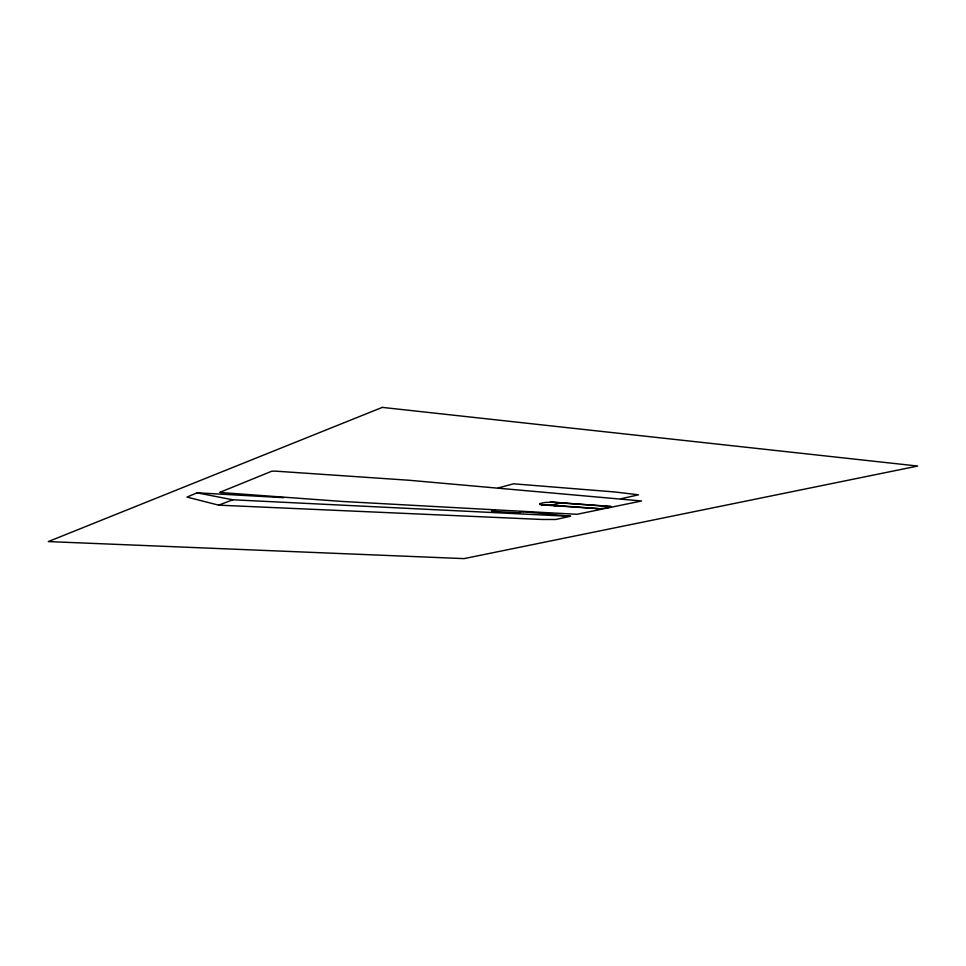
<?xml version="1.0" encoding="UTF-8"?>
<svg xmlns="http://www.w3.org/2000/svg" width="966" height="966" viewBox="0 0 966 966"><rect width="100%" height="100%" fill="white"/><g stroke="black" fill="none" stroke-linecap="round" stroke-linejoin="round"><path stroke-width="1.45" d="M611.212 506.691L552.733 502.115L545.887 502.429A11.242 1.69 -2.7 0 0 543.58 502.731L540.296 503.515A10.952 1.642 -2.7 0 0 539.547 503.926L541.757 504.868M220.067 492.274L271.724 471.239L275.117 471.118L409.246 480.271L641.557 500.98L576.992 514.298L342.121 501.451L220.767 492.539A5.289 0.869 -0.5 0 1 220.381 492.443L220.103 492.346M283.738 497.671L197.076 492.817L187.006 497.092L218.678 505.158L541.733 519.454L555.776 519.491L570.568 516.242L523.5 511.69M218.678 505.158L232.709 499.784L570.375 516.351M498.251 487.951L513.538 483.809L614.847 491.972L638.526 494.809L621.186 498.71M495.111 510L491.452 510.893L492.648 511.099A26.674 3.973 -2.5 0 0 493.372 511.183L498.854 511.642A209.634 34.196 -3.3 0 0 501.97 511.871L504.167 512.016A216.71 35.464 -3.4 0 0 507.464 512.234L518.718 512.765L523.898 511.594M550.994 505.254L561.161 502.888M551.465 505.146L599.971 508.744L607.59 507.718A18.596 2.717 -3 0 0 611.261 506.727M565.738 503.238L562.985 503.02M599.91 508.744L541.914 504.88M563.154 503.069L564.494 503.153M560.992 502.924L561.669 502.972M560.86 502.948L610.874 506.365M539.644 504.481L555.812 505.556L553.361 505.351M550.403 502.103L559.048 502.731M564.929 503.165L565.786 503.238M197.076 492.817L232.709 499.784M382.27 407.386L48.3 541.576L464.042 558.614L917.7 466.047L382.27 407.386"/></g></svg>
